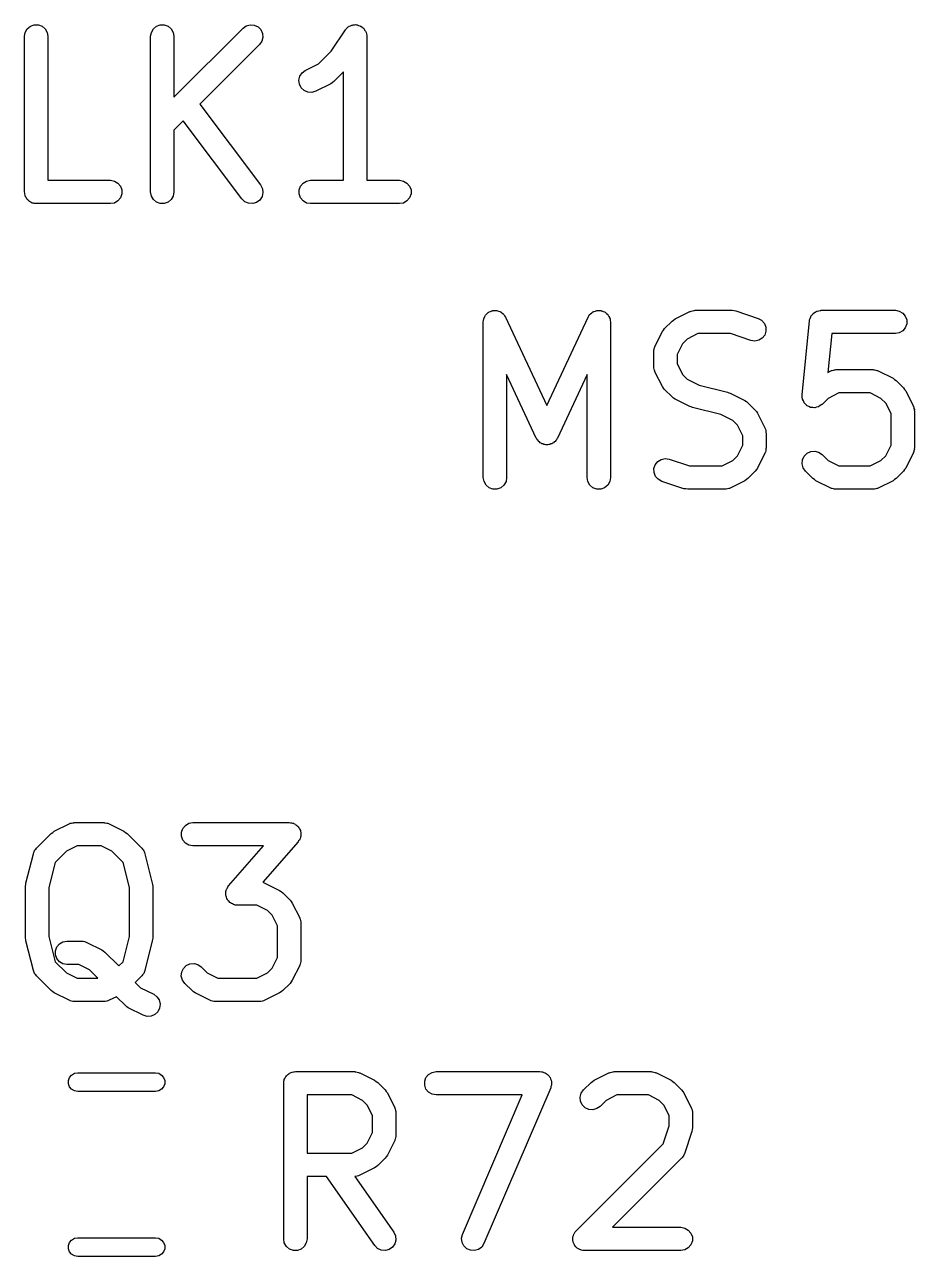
# Model space of a CAD drawing. Extents: x 83.4 to 168.1, y -157.3 to -85.4.
# Drawn here: x 154.45 to 160.17, y -131.34 to -123.43 of the extents above; entities that cross this region are included whole.
import ezdxf

# ---------------------------------------------------------------- set-up
doc = ezdxf.new("R2010")
doc.units = 0
doc.header["$MEASUREMENT"] = 0
doc.layers.add('BLACK', color=7, linetype='CONTINUOUS')

msp = doc.modelspace()

# ---------------------------------------------------------------- linework, layer by layer
at = {"layer": 'Black'}
for p, q in [((154.469, -123.455), (154.489, -123.438)), ((154.489, -123.438), (154.514, -123.429)), ((154.514, -123.429), (154.54, -123.429)), ((154.54, -123.429), (154.564, -123.438)), ((154.564, -123.438), (154.584, -123.455)), ((155.279, -123.455), (155.299, -123.438)), ((155.299, -123.438), (155.323, -123.429)), ((155.323, -123.429), (155.349, -123.429)), ((155.349, -123.429), (155.374, -123.438)), ((155.374, -123.438), (155.394, -123.455)), ((155.855, -123.45), (155.876, -123.435)), ((155.876, -123.435), (155.901, -123.429)), ((155.901, -123.429), (155.927, -123.431)), ((155.927, -123.431), (155.951, -123.442)), ((155.951, -123.442), (155.969, -123.46)), ((156.53, -123.443), (156.534, -123.441)), ((156.534, -123.441), (156.537, -123.438)), ((156.537, -123.438), (156.545, -123.435)), ((156.545, -123.435), (156.553, -123.431)), ((156.553, -123.431), (156.558, -123.431)), ((156.558, -123.431), (156.562, -123.429)), ((156.562, -123.429), (156.57, -123.429)), ((156.57, -123.429), (156.579, -123.428)), ((156.579, -123.428), (156.583, -123.429)), ((156.583, -123.429), (156.588, -123.429)), ((156.588, -123.429), (156.596, -123.433)), ((156.596, -123.433), (156.605, -123.435)), ((156.605, -123.435), (156.608, -123.437)), ((156.608, -123.437), (156.612, -123.438)), ((156.612, -123.438), (156.619, -123.444)), ((154.452, -123.503), (154.456, -123.478)), ((154.452, -124.503), (154.452, -123.503)), ((154.456, -123.478), (154.469, -123.455)), ((154.584, -123.455), (154.597, -123.478)), ((154.597, -123.478), (154.602, -123.503)), ((154.602, -123.503), (154.602, -124.428)), ((155.261, -123.503), (155.266, -123.478)), ((155.261, -124.503), (155.261, -123.503)), ((155.266, -123.478), (155.279, -123.455)), ((155.394, -123.455), (155.407, -123.478)), ((155.407, -123.478), (155.411, -123.503)), ((155.411, -123.894), (155.855, -123.45)), ((155.411, -123.503), (155.411, -123.894)), ((155.969, -123.46), (155.98, -123.484)), ((155.983, -123.51), (155.976, -123.535)), ((155.98, -123.484), (155.983, -123.51)), ((156.421, -123.598), (156.512, -123.462)), ((156.512, -123.462), (156.515, -123.459)), ((156.515, -123.459), (156.517, -123.455)), ((156.517, -123.455), (156.524, -123.449)), ((156.524, -123.449), (156.53, -123.443)), ((156.619, -123.444), (156.626, -123.449)), ((156.626, -123.449), (156.629, -123.452)), ((156.629, -123.452), (156.632, -123.455)), ((156.632, -123.455), (156.636, -123.463)), ((156.636, -123.463), (156.642, -123.47)), ((156.642, -123.47), (156.643, -123.474)), ((156.643, -123.474), (156.645, -123.478)), ((156.645, -123.478), (156.647, -123.487)), ((156.647, -123.487), (156.649, -123.495)), ((156.649, -123.495), (156.649, -123.499)), ((156.649, -123.499), (156.65, -123.503)), ((156.65, -123.503), (156.65, -124.428)), ((155.961, -123.556), (155.578, -123.939)), ((155.976, -123.535), (155.961, -123.556)), ((156.34, -123.68), (156.421, -123.598)), ((156.255, -123.722), (156.34, -123.68)), ((156.214, -123.785), (156.22, -123.759)), ((156.22, -123.759), (156.234, -123.737)), ((156.234, -123.737), (156.255, -123.722)), ((156.5, -123.732), (156.437, -123.794)), ((156.5, -124.428), (156.5, -123.732)), ((156.217, -123.81), (156.214, -123.785)), ((156.229, -123.834), (156.217, -123.81)), ((156.247, -123.852), (156.229, -123.834)), ((156.418, -123.809), (156.322, -123.856)), ((156.427, -123.801), (156.418, -123.809)), ((156.437, -123.794), (156.427, -123.801)), ((156.271, -123.862), (156.247, -123.852)), ((156.297, -123.864), (156.271, -123.862)), ((156.322, -123.856), (156.297, -123.864)), ((155.578, -123.939), (155.968, -124.458)), ((155.471, -124.046), (155.411, -124.106)), ((155.848, -124.548), (155.471, -124.046)), ((155.411, -124.106), (155.411, -124.503)), ((154.602, -124.428), (155.003, -124.428)), ((155.003, -124.428), (155.029, -124.433)), ((155.029, -124.433), (155.051, -124.446)), ((155.051, -124.446), (155.068, -124.466)), ((155.068, -124.466), (155.077, -124.49)), ((155.968, -124.458), (155.98, -124.482)), ((156.215, -124.49), (156.224, -124.466)), ((156.224, -124.466), (156.241, -124.446)), ((156.241, -124.446), (156.263, -124.433)), ((156.263, -124.433), (156.289, -124.428)), ((156.289, -124.428), (156.5, -124.428)), ((156.65, -124.428), (156.86, -124.428)), ((156.86, -124.428), (156.886, -124.433)), ((156.886, -124.433), (156.908, -124.446)), ((156.908, -124.446), (156.925, -124.466)), ((156.925, -124.466), (156.934, -124.49)), ((154.453, -124.51), (154.452, -124.503)), ((154.453, -124.516), (154.453, -124.51)), ((154.455, -124.523), (154.453, -124.516)), ((154.456, -124.529), (154.455, -124.523)), ((154.46, -124.535), (154.456, -124.529)), ((154.462, -124.541), (154.46, -124.535)), ((154.466, -124.546), (154.462, -124.541)), ((154.469, -124.552), (154.466, -124.546)), ((155.068, -124.541), (155.051, -124.561)), ((155.077, -124.516), (155.068, -124.541)), ((155.077, -124.49), (155.077, -124.516)), ((155.266, -124.529), (155.261, -124.503)), ((155.279, -124.552), (155.266, -124.529)), ((155.407, -124.529), (155.394, -124.552)), ((155.411, -124.503), (155.407, -124.529)), ((155.867, -124.566), (155.848, -124.548)), ((155.977, -124.533), (155.963, -124.555)), ((155.983, -124.507), (155.977, -124.533)), ((155.98, -124.482), (155.983, -124.507)), ((156.215, -124.516), (156.215, -124.49)), ((156.224, -124.541), (156.215, -124.516)), ((156.241, -124.561), (156.224, -124.541)), ((156.925, -124.541), (156.908, -124.561)), ((156.934, -124.516), (156.925, -124.541)), ((156.934, -124.49), (156.934, -124.516)), ((154.474, -124.556), (154.469, -124.552)), ((154.479, -124.561), (154.474, -124.556)), ((154.484, -124.564), (154.479, -124.561)), ((154.489, -124.568), (154.484, -124.564)), ((154.496, -124.571), (154.489, -124.568)), ((154.501, -124.574), (154.496, -124.571)), ((154.508, -124.575), (154.501, -124.574)), ((154.514, -124.577), (154.508, -124.575)), ((154.52, -124.577), (154.514, -124.577)), ((154.527, -124.578), (154.52, -124.577)), ((155.003, -124.578), (154.527, -124.578)), ((155.029, -124.574), (155.003, -124.578)), ((155.051, -124.561), (155.029, -124.574)), ((155.299, -124.568), (155.279, -124.552)), ((155.323, -124.577), (155.299, -124.568)), ((155.349, -124.577), (155.323, -124.577)), ((155.374, -124.568), (155.349, -124.577)), ((155.394, -124.552), (155.374, -124.568)), ((155.891, -124.576), (155.867, -124.566)), ((155.917, -124.578), (155.891, -124.576)), ((155.942, -124.57), (155.917, -124.578)), ((155.963, -124.555), (155.942, -124.57)), ((156.263, -124.574), (156.241, -124.561)), ((156.289, -124.578), (156.263, -124.574)), ((156.86, -124.578), (156.289, -124.578)), ((156.886, -124.574), (156.86, -124.578)), ((156.908, -124.561), (156.886, -124.574)), ((157.398, -125.338), (157.4, -125.329)), ((157.398, -126.338), (157.398, -125.338)), ((157.4, -125.329), (157.401, -125.319)), ((157.401, -125.319), (157.402, -125.316)), ((157.402, -125.316), (157.403, -125.313)), ((157.403, -125.313), (157.407, -125.304)), ((157.407, -125.304), (157.412, -125.295)), ((157.412, -125.295), (157.414, -125.293)), ((157.414, -125.293), (157.416, -125.29)), ((157.416, -125.29), (157.423, -125.284)), ((157.423, -125.284), (157.43, -125.277)), ((157.43, -125.277), (157.433, -125.276)), ((157.433, -125.276), (157.436, -125.273)), ((157.436, -125.273), (157.445, -125.27)), ((157.445, -125.27), (157.454, -125.266)), ((157.454, -125.266), (157.457, -125.266)), ((157.457, -125.266), (157.46, -125.265)), ((157.46, -125.265), (157.47, -125.265)), ((157.47, -125.265), (157.48, -125.264)), ((157.48, -125.264), (157.483, -125.265)), ((157.483, -125.265), (157.486, -125.265)), ((157.486, -125.265), (157.495, -125.268)), ((157.495, -125.268), (157.505, -125.27)), ((157.505, -125.27), (157.507, -125.272)), ((157.507, -125.272), (157.511, -125.273)), ((157.511, -125.273), (157.518, -125.28)), ((157.518, -125.28), (157.526, -125.285)), ((157.526, -125.285), (157.528, -125.288)), ((157.528, -125.288), (157.531, -125.29)), ((157.531, -125.29), (157.535, -125.299)), ((157.535, -125.299), (157.541, -125.307)), ((157.541, -125.307), (157.806, -125.875)), ((157.806, -125.875), (158.072, -125.307)), ((158.072, -125.307), (158.077, -125.299)), ((158.077, -125.299), (158.082, -125.29)), ((158.082, -125.29), (158.085, -125.288)), ((158.085, -125.288), (158.087, -125.285)), ((158.087, -125.285), (158.095, -125.28)), ((158.095, -125.28), (158.102, -125.273)), ((158.102, -125.273), (158.105, -125.272)), ((158.105, -125.272), (158.108, -125.27)), ((158.108, -125.27), (158.118, -125.268)), ((158.118, -125.268), (158.127, -125.265)), ((158.127, -125.265), (158.13, -125.265)), ((158.13, -125.265), (158.133, -125.264)), ((158.133, -125.264), (158.143, -125.265)), ((158.143, -125.265), (158.153, -125.265)), ((158.153, -125.265), (158.156, -125.266)), ((158.156, -125.266), (158.159, -125.266)), ((158.159, -125.266), (158.168, -125.27)), ((158.168, -125.27), (158.177, -125.273)), ((158.177, -125.273), (158.18, -125.276)), ((158.18, -125.276), (158.183, -125.277)), ((158.183, -125.277), (158.19, -125.284)), ((158.19, -125.284), (158.197, -125.29)), ((158.197, -125.29), (158.199, -125.293)), ((158.199, -125.293), (158.201, -125.295)), ((158.201, -125.295), (158.205, -125.304)), ((158.205, -125.304), (158.21, -125.313)), ((158.21, -125.313), (158.211, -125.316)), ((158.211, -125.316), (158.212, -125.319)), ((158.212, -125.319), (158.213, -125.329)), ((158.213, -125.329), (158.215, -125.338)), ((158.215, -125.338), (158.215, -126.338)), ((158.563, -125.381), (158.611, -125.333)), ((158.611, -125.333), (158.62, -125.326)), ((158.62, -125.326), (158.63, -125.319)), ((158.63, -125.319), (158.725, -125.271)), ((158.725, -125.271), (158.729, -125.27)), ((158.729, -125.27), (158.733, -125.268)), ((158.733, -125.268), (158.742, -125.266)), ((158.742, -125.266), (158.75, -125.264)), ((158.75, -125.264), (158.755, -125.264)), ((158.755, -125.264), (158.759, -125.263)), ((158.759, -125.263), (158.997, -125.263)), ((158.997, -125.263), (159.009, -125.265)), ((159.009, -125.265), (159.021, -125.267)), ((159.021, -125.267), (159.163, -125.315)), ((159.163, -125.315), (159.186, -125.327)), ((159.186, -125.327), (159.204, -125.347)), ((159.446, -125.807), (159.494, -125.331)), ((159.494, -125.325), (159.498, -125.316)), ((159.494, -125.328), (159.494, -125.325)), ((159.494, -125.331), (159.494, -125.328)), ((159.498, -125.316), (159.501, -125.306)), ((159.501, -125.306), (159.502, -125.304)), ((159.502, -125.304), (159.503, -125.301)), ((159.503, -125.301), (159.51, -125.293)), ((159.51, -125.293), (159.516, -125.285)), ((159.516, -125.285), (159.518, -125.283)), ((159.518, -125.283), (159.52, -125.281)), ((159.52, -125.281), (159.529, -125.276)), ((159.529, -125.276), (159.537, -125.27)), ((159.537, -125.27), (159.54, -125.269)), ((159.54, -125.269), (159.543, -125.268)), ((159.543, -125.268), (159.553, -125.266)), ((159.553, -125.266), (159.563, -125.264)), ((159.563, -125.264), (159.566, -125.264)), ((159.566, -125.264), (159.568, -125.263)), ((159.568, -125.263), (160.045, -125.263)), ((160.045, -125.263), (160.07, -125.268)), ((160.07, -125.268), (160.093, -125.281)), ((160.093, -125.281), (160.109, -125.301)), ((160.109, -125.301), (160.118, -125.325)), ((160.118, -125.325), (160.118, -125.351)), ((158.501, -125.495), (158.549, -125.4)), ((158.549, -125.4), (158.556, -125.39)), ((158.556, -125.39), (158.563, -125.381)), ((158.776, -125.413), (158.708, -125.448)), ((158.985, -125.413), (158.776, -125.413)), ((159.116, -125.457), (158.985, -125.413)), ((159.204, -125.347), (159.213, -125.371)), ((159.214, -125.397), (159.206, -125.422)), ((159.213, -125.371), (159.214, -125.397)), ((159.636, -125.413), (159.611, -125.662)), ((160.045, -125.413), (159.636, -125.413)), ((160.07, -125.409), (160.045, -125.413)), ((160.093, -125.396), (160.07, -125.409)), ((160.109, -125.376), (160.093, -125.396)), ((160.118, -125.351), (160.109, -125.376)), ((158.498, -125.503), (158.5, -125.499)), ((158.5, -125.499), (158.501, -125.495)), ((158.678, -125.478), (158.643, -125.547)), ((158.708, -125.448), (158.678, -125.478)), ((159.142, -125.461), (159.116, -125.457)), ((159.167, -125.456), (159.142, -125.461)), ((159.19, -125.442), (159.167, -125.456)), ((159.206, -125.422), (159.19, -125.442)), ((158.493, -125.529), (158.494, -125.525)), ((158.493, -125.624), (158.493, -125.529)), ((158.494, -125.52), (158.496, -125.512)), ((158.494, -125.525), (158.494, -125.52)), ((158.496, -125.512), (158.498, -125.503)), ((158.643, -125.547), (158.643, -125.606)), ((158.494, -125.628), (158.493, -125.624)), ((158.494, -125.633), (158.494, -125.628)), ((158.496, -125.641), (158.494, -125.633)), ((158.498, -125.65), (158.496, -125.641)), ((158.5, -125.653), (158.498, -125.65)), ((158.501, -125.658), (158.5, -125.653)), ((158.549, -125.753), (158.501, -125.658)), ((158.643, -125.606), (158.678, -125.675)), ((159.611, -125.662), (159.63, -125.652)), ((159.63, -125.652), (159.634, -125.651)), ((159.634, -125.651), (159.638, -125.649)), ((159.638, -125.649), (159.647, -125.647)), ((159.647, -125.647), (159.655, -125.645)), ((159.655, -125.645), (159.659, -125.645)), ((159.659, -125.645), (159.664, -125.644)), ((159.664, -125.644), (159.902, -125.644)), ((159.902, -125.644), (159.906, -125.645)), ((159.906, -125.645), (159.91, -125.645)), ((159.91, -125.645), (159.919, -125.647)), ((159.919, -125.647), (159.927, -125.649)), ((159.927, -125.649), (159.931, -125.651)), ((159.931, -125.651), (159.935, -125.652)), ((159.935, -125.652), (160.03, -125.7)), ((157.738, -126.084), (157.548, -125.676)), ((157.548, -125.676), (157.548, -126.338)), ((158.065, -125.676), (157.874, -126.084)), ((158.065, -126.338), (158.065, -125.676)), ((158.678, -125.675), (158.708, -125.705)), ((158.708, -125.705), (158.785, -125.744)), ((160.03, -125.7), (160.04, -125.707)), ((160.04, -125.707), (160.05, -125.714)), ((160.05, -125.714), (160.098, -125.762)), ((158.556, -125.763), (158.549, -125.753)), ((158.563, -125.772), (158.556, -125.763)), ((158.611, -125.82), (158.563, -125.772)), ((158.785, -125.744), (158.967, -125.789)), ((158.967, -125.789), (158.975, -125.793)), ((158.975, -125.793), (158.983, -125.795)), ((158.983, -125.795), (159.078, -125.843)), ((159.446, -125.808), (159.446, -125.807)), ((159.447, -125.821), (159.446, -125.808)), ((159.446, -125.808), (159.446, -125.808)), ((159.681, -125.794), (159.613, -125.829)), ((159.884, -125.794), (159.681, -125.794)), ((159.952, -125.829), (159.884, -125.794)), ((160.098, -125.762), (160.104, -125.771)), ((160.104, -125.771), (160.112, -125.781)), ((160.112, -125.781), (160.159, -125.876)), ((158.62, -125.827), (158.611, -125.82)), ((158.63, -125.834), (158.62, -125.827)), ((158.725, -125.882), (158.63, -125.834)), ((158.733, -125.884), (158.725, -125.882)), ((158.741, -125.887), (158.733, -125.884)), ((158.923, -125.933), (158.741, -125.887)), ((159.078, -125.843), (159.088, -125.85)), ((159.088, -125.85), (159.098, -125.857)), ((159.098, -125.857), (159.145, -125.904)), ((159.448, -125.833), (159.447, -125.821)), ((159.448, -125.834), (159.448, -125.833)), ((159.448, -125.833), (159.448, -125.833)), ((159.454, -125.845), (159.448, -125.834)), ((159.459, -125.857), (159.454, -125.845)), ((159.459, -125.858), (159.459, -125.857)), ((159.459, -125.857), (159.459, -125.857)), ((159.468, -125.866), (159.459, -125.858)), ((159.477, -125.875), (159.468, -125.866)), ((159.477, -125.876), (159.477, -125.875)), ((159.478, -125.876), (159.477, -125.876)), ((159.489, -125.881), (159.478, -125.876)), ((159.5, -125.887), (159.489, -125.881)), ((159.501, -125.887), (159.5, -125.887)), ((159.514, -125.888), (159.501, -125.887)), ((159.501, -125.887), (159.501, -125.887)), ((159.526, -125.889), (159.514, -125.888)), ((159.527, -125.889), (159.526, -125.889)), ((159.539, -125.886), (159.527, -125.889)), ((159.527, -125.889), (159.527, -125.889)), ((159.552, -125.883), (159.539, -125.886)), ((159.563, -125.875), (159.552, -125.883)), ((159.552, -125.883), (159.552, -125.883)), ((159.552, -125.883), (159.552, -125.883)), ((159.573, -125.868), (159.563, -125.875)), ((159.574, -125.868), (159.573, -125.868)), ((159.573, -125.868), (159.573, -125.868)), ((159.613, -125.829), (159.574, -125.868)), ((159.983, -125.859), (159.952, -125.829)), ((160.017, -125.927), (159.983, -125.859)), ((160.159, -125.876), (160.16, -125.88)), ((160.16, -125.88), (160.163, -125.884)), ((160.163, -125.884), (160.164, -125.893)), ((160.164, -125.893), (160.167, -125.901)), ((159, -125.971), (158.923, -125.933)), ((159.03, -126.002), (159, -125.971)), ((159.145, -125.904), (159.152, -125.914)), ((159.152, -125.914), (159.159, -125.924)), ((159.159, -125.924), (159.207, -126.019)), ((160.017, -126.13), (160.017, -125.927)), ((160.167, -125.901), (160.166, -125.906)), ((160.166, -125.906), (160.167, -125.91)), ((160.167, -125.91), (160.167, -126.148)), ((159.065, -126.07), (159.03, -126.002)), ((159.207, -126.019), (159.208, -126.023)), ((159.208, -126.023), (159.21, -126.027)), ((159.21, -126.027), (159.212, -126.036)), ((159.212, -126.036), (159.214, -126.044)), ((159.214, -126.044), (159.214, -126.048)), ((159.214, -126.048), (159.215, -126.053)), ((159.215, -126.053), (159.215, -126.148)), ((157.742, -126.09), (157.738, -126.084)), ((157.745, -126.096), (157.742, -126.09)), ((157.75, -126.1), (157.745, -126.096)), ((157.753, -126.106), (157.75, -126.1)), ((157.759, -126.109), (157.753, -126.106)), ((157.763, -126.114), (157.759, -126.109)), ((157.769, -126.117), (157.763, -126.114)), ((157.775, -126.121), (157.769, -126.117)), ((157.781, -126.122), (157.775, -126.121)), ((157.787, -126.125), (157.781, -126.122)), ((157.794, -126.126), (157.787, -126.125)), ((157.8, -126.127), (157.794, -126.126)), ((157.806, -126.127), (157.8, -126.127)), ((157.813, -126.127), (157.806, -126.127)), ((157.819, -126.126), (157.813, -126.127)), ((157.826, -126.125), (157.819, -126.126)), ((157.832, -126.122), (157.826, -126.125)), ((157.838, -126.121), (157.832, -126.122)), ((157.843, -126.117), (157.838, -126.121)), ((157.849, -126.114), (157.843, -126.117)), ((157.854, -126.109), (157.849, -126.114)), ((157.859, -126.106), (157.854, -126.109)), ((157.863, -126.1), (157.859, -126.106)), ((157.868, -126.096), (157.863, -126.1)), ((157.871, -126.09), (157.868, -126.096)), ((157.874, -126.084), (157.871, -126.09)), ((159.03, -126.199), (159.065, -126.13)), ((159.065, -126.13), (159.065, -126.07)), ((159.983, -126.199), (160.017, -126.13)), ((159, -126.229), (159.03, -126.199)), ((159.207, -126.181), (159.159, -126.277)), ((159.208, -126.177), (159.207, -126.181)), ((159.21, -126.174), (159.208, -126.177)), ((159.212, -126.165), (159.21, -126.174)), ((159.214, -126.156), (159.212, -126.165)), ((159.215, -126.148), (159.214, -126.152)), ((159.214, -126.152), (159.214, -126.156)), ((159.448, -126.224), (159.459, -126.2)), ((159.459, -126.2), (159.478, -126.182)), ((159.478, -126.182), (159.501, -126.171)), ((159.501, -126.171), (159.527, -126.168)), ((159.527, -126.168), (159.552, -126.175)), ((159.552, -126.175), (159.574, -126.19)), ((159.574, -126.19), (159.613, -126.229)), ((159.952, -126.229), (159.983, -126.199)), ((160.159, -126.181), (160.112, -126.277)), ((160.16, -126.177), (160.159, -126.181)), ((160.163, -126.174), (160.16, -126.177)), ((160.164, -126.165), (160.163, -126.174)), ((160.167, -126.156), (160.164, -126.165)), ((160.167, -126.148), (160.166, -126.152)), ((160.166, -126.152), (160.167, -126.156)), ((158.494, -126.28), (158.502, -126.255)), ((158.495, -126.306), (158.494, -126.28)), ((158.502, -126.255), (158.519, -126.235)), ((158.519, -126.235), (158.541, -126.221)), ((158.541, -126.221), (158.566, -126.216)), ((158.566, -126.216), (158.592, -126.22)), ((158.592, -126.22), (158.723, -126.263)), ((158.723, -126.263), (158.932, -126.263)), ((158.932, -126.263), (159, -126.229)), ((159.152, -126.286), (159.145, -126.296)), ((159.159, -126.277), (159.152, -126.286)), ((159.446, -126.25), (159.448, -126.224)), ((159.453, -126.275), (159.446, -126.25)), ((159.468, -126.296), (159.453, -126.275)), ((159.613, -126.229), (159.681, -126.263)), ((159.681, -126.263), (159.884, -126.263)), ((159.884, -126.263), (159.952, -126.229)), ((160.104, -126.286), (160.098, -126.296)), ((160.112, -126.277), (160.104, -126.286)), ((157.403, -126.364), (157.398, -126.338)), ((157.416, -126.387), (157.403, -126.364)), ((157.544, -126.364), (157.531, -126.387)), ((157.548, -126.338), (157.544, -126.364)), ((158.069, -126.364), (158.065, -126.338)), ((158.082, -126.387), (158.069, -126.364)), ((158.21, -126.364), (158.197, -126.387)), ((158.215, -126.338), (158.21, -126.364)), ((158.504, -126.33), (158.495, -126.306)), ((158.522, -126.349), (158.504, -126.33)), ((158.545, -126.362), (158.522, -126.349)), ((158.687, -126.41), (158.545, -126.362)), ((159.078, -126.358), (158.983, -126.405)), ((159.088, -126.351), (159.078, -126.358)), ((159.098, -126.344), (159.088, -126.351)), ((159.145, -126.296), (159.098, -126.344)), ((159.515, -126.344), (159.468, -126.296)), ((159.525, -126.351), (159.515, -126.344)), ((159.535, -126.358), (159.525, -126.351)), ((159.63, -126.405), (159.535, -126.358)), ((160.03, -126.358), (159.935, -126.405)), ((160.04, -126.351), (160.03, -126.358)), ((160.05, -126.344), (160.04, -126.351)), ((160.098, -126.296), (160.05, -126.344)), ((157.436, -126.403), (157.416, -126.387)), ((157.46, -126.412), (157.436, -126.403)), ((157.486, -126.412), (157.46, -126.412)), ((157.511, -126.403), (157.486, -126.412)), ((157.531, -126.387), (157.511, -126.403)), ((158.102, -126.403), (158.082, -126.387)), ((158.127, -126.412), (158.102, -126.403)), ((158.153, -126.412), (158.127, -126.412)), ((158.177, -126.403), (158.153, -126.412)), ((158.197, -126.387), (158.177, -126.403)), ((158.699, -126.411), (158.687, -126.41)), ((158.711, -126.413), (158.699, -126.411)), ((158.949, -126.413), (158.711, -126.413)), ((158.954, -126.413), (158.949, -126.413)), ((158.958, -126.413), (158.954, -126.413)), ((158.966, -126.41), (158.958, -126.413)), ((158.975, -126.409), (158.966, -126.41)), ((158.979, -126.407), (158.975, -126.409)), ((158.983, -126.405), (158.979, -126.407)), ((159.634, -126.407), (159.63, -126.405)), ((159.638, -126.409), (159.634, -126.407)), ((159.647, -126.41), (159.638, -126.409)), ((159.655, -126.413), (159.647, -126.41)), ((159.659, -126.413), (159.655, -126.413)), ((159.664, -126.413), (159.659, -126.413)), ((159.902, -126.413), (159.664, -126.413)), ((159.906, -126.413), (159.902, -126.413)), ((159.91, -126.413), (159.906, -126.413)), ((159.919, -126.41), (159.91, -126.413)), ((159.927, -126.409), (159.919, -126.41)), ((159.931, -126.407), (159.927, -126.409)), ((159.935, -126.405), (159.931, -126.407)), ((154.642, -128.61), (154.738, -128.562)), ((154.738, -128.562), (154.742, -128.561)), ((154.742, -128.561), (154.745, -128.559)), ((154.745, -128.559), (154.754, -128.557)), ((154.754, -128.557), (154.762, -128.555)), ((154.762, -128.555), (154.767, -128.555)), ((154.767, -128.555), (154.771, -128.554)), ((154.771, -128.554), (154.962, -128.554)), ((154.962, -128.554), (154.966, -128.555)), ((154.966, -128.555), (154.97, -128.555)), ((154.97, -128.555), (154.979, -128.557)), ((154.979, -128.557), (154.987, -128.559)), ((154.987, -128.559), (154.991, -128.561)), ((154.991, -128.561), (154.995, -128.562)), ((154.995, -128.562), (155.09, -128.61)), ((155.468, -128.592), (155.485, -128.572)), ((155.485, -128.572), (155.507, -128.559)), ((155.507, -128.559), (155.533, -128.554)), ((155.533, -128.554), (156.152, -128.554)), ((156.152, -128.554), (156.159, -128.555)), ((156.159, -128.555), (156.167, -128.555)), ((156.167, -128.555), (156.172, -128.558)), ((156.172, -128.558), (156.178, -128.559)), ((156.178, -128.559), (156.184, -128.562)), ((156.184, -128.562), (156.191, -128.565)), ((156.191, -128.565), (156.195, -128.569)), ((156.195, -128.569), (156.2, -128.572)), ((156.2, -128.572), (156.205, -128.577)), ((156.205, -128.577), (156.21, -128.582)), ((156.21, -128.582), (156.213, -128.587)), ((154.528, -128.719), (154.623, -128.624)), ((154.623, -128.624), (154.633, -128.617)), ((154.633, -128.617), (154.642, -128.61)), ((155.09, -128.61), (155.1, -128.617)), ((155.1, -128.617), (155.11, -128.624)), ((155.11, -128.624), (155.205, -128.719)), ((155.459, -128.616), (155.468, -128.592)), ((155.459, -128.642), (155.459, -128.616)), ((155.468, -128.667), (155.459, -128.642)), ((156.213, -128.587), (156.217, -128.592)), ((156.217, -128.592), (156.219, -128.598)), ((156.219, -128.661), (156.217, -128.667)), ((156.219, -128.598), (156.223, -128.605)), ((156.222, -128.656), (156.219, -128.661)), ((156.223, -128.649), (156.222, -128.656)), ((156.223, -128.605), (156.224, -128.611)), ((156.226, -128.642), (156.223, -128.649)), ((156.224, -128.611), (156.226, -128.616)), ((156.226, -128.616), (156.226, -128.623)), ((156.226, -128.623), (156.227, -128.631)), ((156.227, -128.631), (156.226, -128.636)), ((156.226, -128.636), (156.226, -128.642)), ((154.511, -128.747), (154.513, -128.74)), ((154.513, -128.74), (154.516, -128.735)), ((154.516, -128.735), (154.518, -128.73)), ((154.518, -128.73), (154.523, -128.725)), ((154.523, -128.725), (154.528, -128.719)), ((154.72, -128.738), (154.648, -128.81)), ((154.789, -128.704), (154.72, -128.738)), ((154.944, -128.704), (154.789, -128.704)), ((155.012, -128.738), (154.944, -128.704)), ((155.084, -128.81), (155.012, -128.738)), ((155.205, -128.719), (155.209, -128.725)), ((155.209, -128.725), (155.214, -128.73)), ((155.214, -128.73), (155.217, -128.735)), ((155.217, -128.735), (155.22, -128.74)), ((155.22, -128.74), (155.222, -128.747)), ((155.485, -128.687), (155.468, -128.667)), ((155.507, -128.7), (155.485, -128.687)), ((155.533, -128.704), (155.507, -128.7)), ((155.987, -128.704), (155.533, -128.704)), ((155.762, -128.961), (155.987, -128.704)), ((156.208, -128.678), (155.981, -128.938)), ((156.212, -128.672), (156.208, -128.678)), ((156.217, -128.667), (156.212, -128.672)), ((154.46, -128.944), (154.508, -128.754)), ((154.508, -128.754), (154.511, -128.747)), ((154.648, -128.81), (154.608, -128.972)), ((155.125, -128.972), (155.084, -128.81)), ((155.222, -128.747), (155.225, -128.754)), ((155.225, -128.754), (155.272, -128.944)), ((154.458, -128.962), (154.46, -128.953)), ((154.458, -129.296), (154.458, -128.962)), ((154.46, -128.953), (154.46, -128.944)), ((154.608, -128.972), (154.608, -129.286)), ((155.125, -129.286), (155.125, -128.972)), ((155.272, -128.944), (155.273, -128.953)), ((155.273, -128.953), (155.275, -128.962)), ((155.275, -128.962), (155.275, -129.296)), ((155.749, -128.983), (155.752, -128.978)), ((155.752, -128.978), (155.754, -128.973)), ((155.754, -128.973), (155.758, -128.967)), ((155.758, -128.967), (155.762, -128.961)), ((155.981, -128.938), (155.987, -128.94)), ((155.987, -128.94), (155.991, -128.942)), ((155.991, -128.942), (155.995, -128.943)), ((155.995, -128.943), (156.09, -128.991)), ((155.744, -129.008), (155.745, -129.003)), ((155.745, -129.016), (155.744, -129.008)), ((155.745, -128.997), (155.747, -128.99)), ((155.745, -129.003), (155.745, -128.997)), ((155.745, -129.023), (155.745, -129.016)), ((155.747, -129.028), (155.745, -129.023)), ((155.747, -128.99), (155.749, -128.983)), ((155.748, -129.034), (155.747, -129.028)), ((155.751, -129.041), (155.748, -129.034)), ((155.754, -129.048), (155.751, -129.041)), ((155.757, -129.052), (155.754, -129.048)), ((155.76, -129.057), (155.757, -129.052)), ((155.766, -129.062), (155.76, -129.057)), ((156.09, -128.991), (156.1, -128.998)), ((156.1, -128.998), (156.11, -129.005)), ((156.11, -129.005), (156.157, -129.052)), ((156.157, -129.052), (156.164, -129.062)), ((155.77, -129.067), (155.766, -129.062)), ((155.775, -129.07), (155.77, -129.067)), ((155.78, -129.074), (155.775, -129.07)), ((155.787, -129.077), (155.78, -129.074)), ((155.793, -129.08), (155.787, -129.077)), ((155.799, -129.082), (155.793, -129.08)), ((155.804, -129.084), (155.799, -129.082)), ((155.811, -129.084), (155.804, -129.084)), ((155.819, -129.085), (155.811, -129.084)), ((155.944, -129.085), (155.819, -129.085)), ((156.012, -129.119), (155.944, -129.085)), ((156.043, -129.15), (156.012, -129.119)), ((156.164, -129.062), (156.171, -129.072)), ((156.171, -129.072), (156.219, -129.167)), ((156.077, -129.218), (156.043, -129.15)), ((156.077, -129.421), (156.077, -129.218)), ((156.219, -129.167), (156.22, -129.171)), ((156.22, -129.171), (156.222, -129.175)), ((156.222, -129.175), (156.224, -129.183)), ((156.224, -129.183), (156.227, -129.192)), ((156.227, -129.192), (156.226, -129.196)), ((156.226, -129.196), (156.227, -129.2)), ((156.227, -129.2), (156.227, -129.439)), ((154.46, -129.305), (154.458, -129.296)), ((154.608, -129.286), (154.648, -129.448)), ((155.084, -129.448), (155.125, -129.286)), ((155.275, -129.296), (155.273, -129.305)), ((154.46, -129.314), (154.46, -129.305)), ((154.508, -129.504), (154.46, -129.314)), ((154.65, -129.378), (154.658, -129.353)), ((154.658, -129.353), (154.675, -129.334)), ((154.675, -129.334), (154.698, -129.32)), ((154.698, -129.32), (154.723, -129.316)), ((154.723, -129.316), (154.819, -129.316)), ((154.819, -129.316), (154.823, -129.317)), ((154.823, -129.317), (154.827, -129.316)), ((154.827, -129.316), (154.836, -129.319)), ((154.836, -129.319), (154.844, -129.32)), ((154.844, -129.32), (154.848, -129.323)), ((154.848, -129.323), (154.852, -129.324)), ((154.852, -129.324), (154.947, -129.372)), ((154.947, -129.372), (154.957, -129.379)), ((155.272, -129.314), (155.225, -129.504)), ((155.273, -129.305), (155.272, -129.314)), ((154.648, -129.448), (154.72, -129.52)), ((154.65, -129.404), (154.65, -129.378)), ((154.658, -129.428), (154.65, -129.404)), ((154.675, -129.448), (154.658, -129.428)), ((154.698, -129.461), (154.675, -129.448)), ((154.957, -129.379), (154.967, -129.386)), ((154.967, -129.386), (155.057, -129.475)), ((155.057, -129.475), (155.084, -129.448)), ((156.043, -129.489), (156.077, -129.421)), ((156.224, -129.456), (156.222, -129.464)), ((156.227, -129.447), (156.224, -129.456)), ((156.227, -129.439), (156.226, -129.443)), ((156.226, -129.443), (156.227, -129.447)), ((154.511, -129.511), (154.508, -129.504)), ((154.513, -129.518), (154.511, -129.511)), ((154.516, -129.523), (154.513, -129.518)), ((154.518, -129.528), (154.516, -129.523)), ((154.523, -129.533), (154.518, -129.528)), ((154.528, -129.539), (154.523, -129.533)), ((154.723, -129.466), (154.698, -129.461)), ((154.72, -129.52), (154.789, -129.554)), ((154.801, -129.466), (154.723, -129.466)), ((154.869, -129.5), (154.801, -129.466)), ((154.923, -129.554), (154.869, -129.5)), ((155.209, -129.533), (155.205, -129.539)), ((155.214, -129.528), (155.209, -129.533)), ((155.217, -129.523), (155.214, -129.528)), ((155.22, -129.518), (155.217, -129.523)), ((155.222, -129.511), (155.22, -129.518)), ((155.225, -129.504), (155.222, -129.511)), ((155.458, -129.54), (155.461, -129.514)), ((155.461, -129.514), (155.472, -129.491)), ((155.472, -129.491), (155.49, -129.472)), ((155.49, -129.472), (155.514, -129.461)), ((155.514, -129.461), (155.54, -129.459)), ((155.54, -129.459), (155.565, -129.466)), ((155.565, -129.466), (155.586, -129.481)), ((155.586, -129.481), (155.625, -129.52)), ((155.625, -129.52), (155.694, -129.554)), ((155.944, -129.554), (156.012, -129.52)), ((156.012, -129.52), (156.043, -129.489)), ((156.219, -129.472), (156.171, -129.567)), ((156.22, -129.468), (156.219, -129.472)), ((156.222, -129.464), (156.22, -129.468)), ((154.623, -129.634), (154.528, -129.539)), ((154.789, -129.554), (154.923, -129.554)), ((155.205, -129.539), (155.163, -129.581)), ((155.163, -129.581), (155.196, -129.615)), ((155.465, -129.566), (155.458, -129.54)), ((155.48, -129.587), (155.465, -129.566)), ((155.528, -129.634), (155.48, -129.587)), ((155.694, -129.554), (155.944, -129.554)), ((156.157, -129.587), (156.11, -129.634)), ((156.164, -129.577), (156.157, -129.587)), ((156.171, -129.567), (156.164, -129.577)), ((154.633, -129.641), (154.623, -129.634)), ((154.642, -129.649), (154.633, -129.641)), ((154.738, -129.696), (154.642, -129.649)), ((155.042, -129.673), (154.995, -129.696)), ((155.099, -129.73), (155.042, -129.673)), ((155.196, -129.615), (155.281, -129.657)), ((155.281, -129.657), (155.302, -129.673)), ((155.302, -129.673), (155.316, -129.694)), ((155.316, -129.694), (155.322, -129.72)), ((155.537, -129.641), (155.528, -129.634)), ((155.547, -129.649), (155.537, -129.641)), ((155.642, -129.696), (155.547, -129.649)), ((156.09, -129.649), (155.995, -129.696)), ((156.1, -129.641), (156.09, -129.649)), ((156.11, -129.634), (156.1, -129.641)), ((154.742, -129.697), (154.738, -129.696)), ((154.745, -129.7), (154.742, -129.697)), ((154.754, -129.701), (154.745, -129.7)), ((154.762, -129.704), (154.754, -129.701)), ((154.767, -129.703), (154.762, -129.704)), ((154.771, -129.704), (154.767, -129.703)), ((154.962, -129.704), (154.771, -129.704)), ((154.966, -129.703), (154.962, -129.704)), ((154.97, -129.704), (154.966, -129.703)), ((154.979, -129.701), (154.97, -129.704)), ((154.987, -129.7), (154.979, -129.701)), ((154.991, -129.697), (154.987, -129.7)), ((154.995, -129.696), (154.991, -129.697)), ((155.109, -129.737), (155.099, -129.73)), ((155.118, -129.744), (155.109, -129.737)), ((155.214, -129.791), (155.118, -129.744)), ((155.307, -129.769), (155.289, -129.787)), ((155.319, -129.746), (155.307, -129.769)), ((155.322, -129.72), (155.319, -129.746)), ((155.646, -129.697), (155.642, -129.696)), ((155.65, -129.7), (155.646, -129.697)), ((155.659, -129.701), (155.65, -129.7)), ((155.667, -129.704), (155.659, -129.701)), ((155.672, -129.703), (155.667, -129.704)), ((155.676, -129.704), (155.672, -129.703)), ((155.962, -129.704), (155.676, -129.704)), ((155.966, -129.703), (155.962, -129.704)), ((155.97, -129.704), (155.966, -129.703)), ((155.979, -129.701), (155.97, -129.704)), ((155.987, -129.7), (155.979, -129.701)), ((155.991, -129.697), (155.987, -129.7)), ((155.995, -129.696), (155.991, -129.697)), ((155.239, -129.799), (155.214, -129.791)), ((155.265, -129.797), (155.239, -129.799)), ((155.289, -129.787), (155.265, -129.797)), ((154.754, -130.176), (154.772, -130.165)), ((154.772, -130.165), (154.793, -130.161)), ((154.793, -130.161), (155.293, -130.161)), ((155.293, -130.161), (155.313, -130.165)), ((155.313, -130.165), (155.331, -130.176)), ((156.148, -130.169), (156.153, -130.164)), ((156.153, -130.164), (156.159, -130.162)), ((156.159, -130.162), (156.165, -130.159)), ((156.165, -130.159), (156.171, -130.158)), ((156.171, -130.158), (156.178, -130.155)), ((156.178, -130.155), (156.184, -130.155)), ((156.184, -130.155), (156.191, -130.154)), ((156.191, -130.154), (156.572, -130.154)), ((156.572, -130.154), (156.576, -130.155)), ((156.576, -130.155), (156.58, -130.155)), ((156.58, -130.155), (156.589, -130.157)), ((156.589, -130.157), (156.597, -130.159)), ((156.597, -130.159), (156.601, -130.161)), ((156.601, -130.161), (156.605, -130.162)), ((156.605, -130.162), (156.7, -130.21)), ((157.047, -130.172), (157.07, -130.159)), ((157.07, -130.159), (157.095, -130.154)), ((157.095, -130.154), (157.762, -130.154)), ((157.762, -130.154), (157.771, -130.156)), ((157.771, -130.156), (157.779, -130.156)), ((157.779, -130.156), (157.783, -130.158)), ((157.783, -130.158), (157.788, -130.159)), ((157.788, -130.159), (157.795, -130.163)), ((157.795, -130.163), (157.803, -130.167)), ((157.803, -130.167), (157.806, -130.17)), ((158.11, -130.21), (158.205, -130.162)), ((158.205, -130.162), (158.209, -130.161)), ((158.209, -130.161), (158.213, -130.159)), ((158.213, -130.159), (158.221, -130.157)), ((158.221, -130.157), (158.23, -130.155)), ((158.23, -130.155), (158.234, -130.155)), ((158.234, -130.155), (158.238, -130.154)), ((158.238, -130.154), (158.476, -130.154)), ((158.476, -130.154), (158.481, -130.155)), ((158.481, -130.155), (158.485, -130.155)), ((158.485, -130.155), (158.493, -130.157)), ((158.493, -130.157), (158.502, -130.159)), ((158.502, -130.159), (158.506, -130.161)), ((158.506, -130.161), (158.51, -130.162)), ((158.51, -130.162), (158.605, -130.21)), ((154.734, -130.211), (154.741, -130.191)), ((154.734, -130.232), (154.734, -130.211)), ((154.741, -130.251), (154.734, -130.232)), ((154.741, -130.191), (154.754, -130.176)), ((155.331, -130.176), (155.345, -130.191)), ((155.345, -130.191), (155.352, -130.211)), ((155.352, -130.232), (155.345, -130.251)), ((155.352, -130.211), (155.352, -130.232)), ((156.116, -130.229), (156.117, -130.223)), ((156.116, -131.229), (156.116, -130.229)), ((156.117, -130.216), (156.119, -130.21)), ((156.117, -130.223), (156.117, -130.216)), ((156.119, -130.21), (156.12, -130.204)), ((156.12, -130.204), (156.123, -130.198)), ((156.123, -130.198), (156.126, -130.192)), ((156.126, -130.192), (156.13, -130.187)), ((156.13, -130.187), (156.133, -130.181)), ((156.133, -130.181), (156.138, -130.177)), ((156.138, -130.177), (156.142, -130.172)), ((156.142, -130.172), (156.148, -130.169)), ((156.7, -130.21), (156.71, -130.217)), ((156.71, -130.217), (156.72, -130.224)), ((156.72, -130.224), (156.768, -130.271)), ((157.022, -130.216), (157.03, -130.192)), ((157.022, -130.242), (157.022, -130.216)), ((157.03, -130.267), (157.022, -130.242)), ((157.03, -130.192), (157.047, -130.172)), ((157.806, -130.17), (157.81, -130.172)), ((157.81, -130.172), (157.816, -130.178)), ((157.816, -130.178), (157.822, -130.184)), ((157.822, -130.184), (157.824, -130.188)), ((157.824, -130.188), (157.827, -130.192)), ((157.827, -130.192), (157.83, -130.2)), ((157.83, -130.2), (157.834, -130.208)), ((157.836, -130.242), (157.833, -130.25)), ((157.834, -130.208), (157.834, -130.212)), ((157.834, -130.212), (157.836, -130.216)), ((157.836, -130.216), (157.836, -130.225)), ((157.836, -130.225), (157.837, -130.233)), ((157.837, -130.233), (157.836, -130.238)), ((157.836, -130.238), (157.836, -130.242)), ((158.042, -130.271), (158.09, -130.224)), ((158.09, -130.224), (158.1, -130.217)), ((158.1, -130.217), (158.11, -130.21)), ((158.605, -130.21), (158.615, -130.217)), ((158.615, -130.217), (158.625, -130.224)), ((158.625, -130.224), (158.672, -130.271)), ((154.754, -130.267), (154.741, -130.251)), ((154.772, -130.278), (154.754, -130.267)), ((154.793, -130.281), (154.772, -130.278)), ((155.293, -130.281), (154.793, -130.281)), ((155.313, -130.278), (155.293, -130.281)), ((155.331, -130.267), (155.313, -130.278)), ((155.345, -130.251), (155.331, -130.267)), ((156.266, -130.304), (156.266, -130.678)), ((156.554, -130.304), (156.266, -130.304)), ((156.622, -130.339), (156.554, -130.304)), ((156.768, -130.271), (156.774, -130.281)), ((156.774, -130.281), (156.782, -130.291)), ((156.782, -130.291), (156.829, -130.386)), ((157.047, -130.287), (157.03, -130.267)), ((157.07, -130.3), (157.047, -130.287)), ((157.095, -130.304), (157.07, -130.3)), ((157.648, -130.304), (157.095, -130.304)), ((157.265, -131.2), (157.648, -130.304)), ((157.831, -130.259), (157.402, -131.259)), ((157.833, -130.25), (157.831, -130.259)), ((158.021, -130.318), (158.027, -130.293)), ((158.023, -130.344), (158.021, -130.318)), ((158.027, -130.293), (158.042, -130.271)), ((158.256, -130.304), (158.187, -130.339)), ((158.459, -130.304), (158.256, -130.304)), ((158.527, -130.339), (158.459, -130.304)), ((158.672, -130.271), (158.679, -130.281)), ((158.679, -130.281), (158.686, -130.291)), ((158.686, -130.291), (158.734, -130.386)), ((156.653, -130.369), (156.622, -130.339)), ((156.687, -130.437), (156.653, -130.369)), ((156.829, -130.386), (156.83, -130.39)), ((156.83, -130.39), (156.833, -130.394)), ((156.833, -130.394), (156.834, -130.403)), ((156.834, -130.403), (156.837, -130.411)), ((158.034, -130.368), (158.023, -130.344)), ((158.052, -130.386), (158.034, -130.368)), ((158.076, -130.397), (158.052, -130.386)), ((158.102, -130.399), (158.076, -130.397)), ((158.127, -130.392), (158.102, -130.399)), ((158.148, -130.378), (158.127, -130.392)), ((158.187, -130.339), (158.148, -130.378)), ((158.558, -130.369), (158.527, -130.339)), ((158.592, -130.437), (158.558, -130.369)), ((158.734, -130.386), (158.735, -130.39)), ((158.735, -130.39), (158.737, -130.394)), ((158.737, -130.394), (158.739, -130.403)), ((158.739, -130.403), (158.741, -130.411)), ((156.687, -130.545), (156.687, -130.437)), ((156.837, -130.411), (156.836, -130.415)), ((156.836, -130.415), (156.837, -130.42)), ((156.837, -130.42), (156.837, -130.563)), ((158.592, -130.503), (158.592, -130.437)), ((158.741, -130.411), (158.741, -130.415)), ((158.741, -130.415), (158.742, -130.42)), ((158.742, -130.42), (158.742, -130.515)), ((156.653, -130.613), (156.687, -130.545)), ((156.837, -130.563), (156.836, -130.567)), ((158.554, -130.617), (158.592, -130.503)), ((158.738, -130.539), (158.69, -130.682)), ((158.74, -130.527), (158.738, -130.539)), ((158.742, -130.515), (158.74, -130.527)), ((156.622, -130.644), (156.653, -130.613)), ((156.829, -130.596), (156.782, -130.691)), ((156.83, -130.592), (156.829, -130.596)), ((156.833, -130.588), (156.83, -130.592)), ((156.834, -130.58), (156.833, -130.588)), ((156.837, -130.571), (156.834, -130.58)), ((156.836, -130.567), (156.837, -130.571)), ((157.995, -131.176), (158.554, -130.617)), ((156.266, -130.678), (156.554, -130.678)), ((156.554, -130.678), (156.622, -130.644)), ((156.768, -130.711), (156.72, -130.758)), ((156.774, -130.701), (156.768, -130.711)), ((156.782, -130.691), (156.774, -130.701)), ((158.672, -130.711), (158.229, -131.154)), ((158.675, -130.707), (158.672, -130.711)), ((158.678, -130.704), (158.675, -130.707)), ((158.682, -130.697), (158.678, -130.704)), ((158.687, -130.69), (158.682, -130.697)), ((158.688, -130.685), (158.687, -130.69)), ((158.69, -130.682), (158.688, -130.685)), ((156.7, -130.773), (156.605, -130.82)), ((156.71, -130.765), (156.7, -130.773)), ((156.72, -130.758), (156.71, -130.765)), ((156.39, -130.828), (156.266, -130.828)), ((156.266, -130.828), (156.266, -131.229)), ((156.701, -131.272), (156.39, -130.828)), ((156.576, -130.827), (156.573, -130.828)), ((156.573, -130.828), (156.824, -131.186)), ((156.58, -130.828), (156.576, -130.827)), ((156.589, -130.825), (156.58, -130.828)), ((156.597, -130.824), (156.589, -130.825)), ((156.601, -130.821), (156.597, -130.824)), ((156.605, -130.82), (156.601, -130.821)), ((156.824, -131.186), (156.835, -131.21)), ((157.98, -131.198), (157.982, -131.195)), ((157.982, -131.195), (157.983, -131.192)), ((157.983, -131.192), (157.989, -131.184)), ((157.989, -131.184), (157.995, -131.176)), ((158.229, -131.154), (158.667, -131.154)), ((158.667, -131.154), (158.693, -131.159)), ((158.693, -131.159), (158.715, -131.172)), ((158.715, -131.172), (158.732, -131.192)), ((158.732, -131.192), (158.741, -131.216)), ((154.734, -131.271), (154.741, -131.251)), ((154.734, -131.292), (154.734, -131.271)), ((154.741, -131.251), (154.754, -131.236)), ((154.754, -131.236), (154.772, -131.225)), ((154.772, -131.225), (154.793, -131.221)), ((154.793, -131.221), (155.293, -131.221)), ((155.293, -131.221), (155.313, -131.225)), ((155.313, -131.225), (155.331, -131.236)), ((155.331, -131.236), (155.345, -131.251)), ((155.345, -131.251), (155.352, -131.271)), ((155.352, -131.271), (155.352, -131.292)), ((156.12, -131.255), (156.116, -131.229)), ((156.133, -131.277), (156.12, -131.255)), ((156.261, -131.255), (156.248, -131.277)), ((156.266, -131.229), (156.261, -131.255)), ((156.719, -131.291), (156.701, -131.272)), ((156.83, -131.261), (156.815, -131.282)), ((156.837, -131.236), (156.83, -131.261)), ((156.835, -131.21), (156.837, -131.236)), ((157.259, -131.225), (157.265, -131.2)), ((157.262, -131.251), (157.259, -131.225)), ((157.273, -131.274), (157.262, -131.251)), ((157.292, -131.292), (157.273, -131.274)), ((157.402, -131.259), (157.388, -131.281)), ((157.973, -131.223), (157.974, -131.22)), ((157.974, -131.232), (157.973, -131.223)), ((157.974, -131.216), (157.977, -131.207)), ((157.974, -131.22), (157.974, -131.216)), ((157.974, -131.242), (157.974, -131.232)), ((157.975, -131.245), (157.974, -131.242)), ((157.975, -131.249), (157.975, -131.245)), ((157.98, -131.258), (157.975, -131.249)), ((157.977, -131.207), (157.98, -131.198)), ((157.983, -131.267), (157.98, -131.258)), ((157.985, -131.269), (157.983, -131.267)), ((157.986, -131.272), (157.985, -131.269)), ((157.993, -131.279), (157.986, -131.272)), ((158.732, -131.267), (158.715, -131.287)), ((158.741, -131.242), (158.732, -131.267)), ((158.741, -131.216), (158.741, -131.242)), ((154.741, -131.311), (154.734, -131.292)), ((154.754, -131.327), (154.741, -131.311)), ((154.772, -131.338), (154.754, -131.327)), ((154.793, -131.341), (154.772, -131.338)), ((155.293, -131.341), (154.793, -131.341)), ((155.313, -131.338), (155.293, -131.341)), ((155.331, -131.327), (155.313, -131.338)), ((155.345, -131.311), (155.331, -131.327)), ((155.352, -131.292), (155.345, -131.311)), ((156.153, -131.294), (156.133, -131.277)), ((156.178, -131.303), (156.153, -131.294)), ((156.204, -131.303), (156.178, -131.303)), ((156.228, -131.294), (156.204, -131.303)), ((156.248, -131.277), (156.228, -131.294)), ((156.743, -131.302), (156.719, -131.291)), ((156.769, -131.304), (156.743, -131.302)), ((156.794, -131.297), (156.769, -131.304)), ((156.815, -131.282), (156.794, -131.297)), ((157.316, -131.302), (157.292, -131.292)), ((157.342, -131.304), (157.316, -131.302)), ((157.367, -131.296), (157.342, -131.304)), ((157.388, -131.281), (157.367, -131.296)), ((158, -131.287), (157.993, -131.279)), ((158.002, -131.288), (158, -131.287)), ((158.005, -131.291), (158.002, -131.288)), ((158.014, -131.295), (158.005, -131.291)), ((158.022, -131.3), (158.014, -131.295)), ((158.025, -131.3), (158.022, -131.3)), ((158.028, -131.302), (158.025, -131.3)), ((158.038, -131.303), (158.028, -131.302)), ((158.048, -131.304), (158.038, -131.303)), ((158.667, -131.304), (158.048, -131.304)), ((158.693, -131.3), (158.667, -131.304)), ((158.715, -131.287), (158.693, -131.3))]:
    msp.add_line(p, q, dxfattribs=at)

doc.saveas('drawing.dxf')
